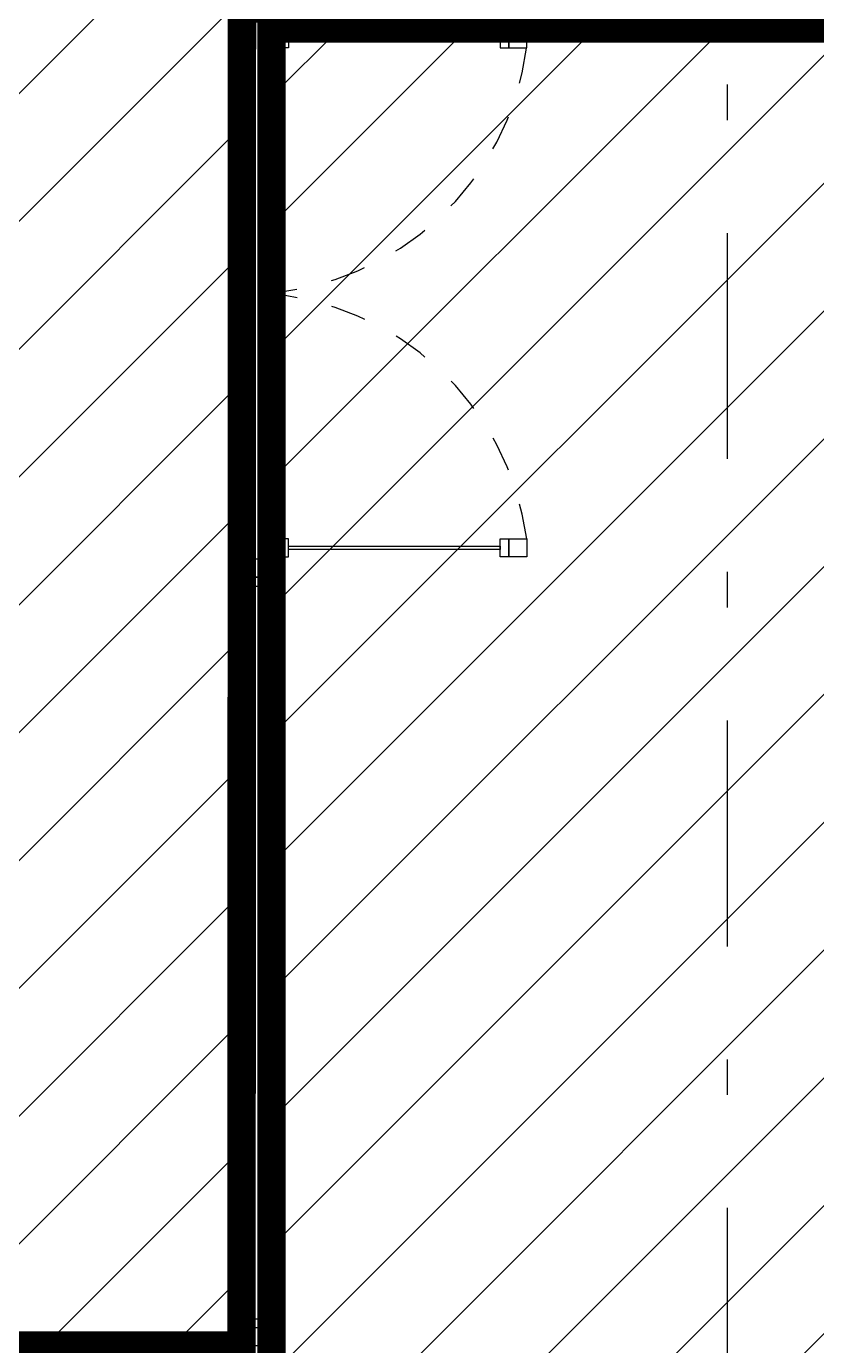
# Model space of a CAD drawing. Header units: millimetres. Extents: x -77 to 207, y -160 to 187.
# Drawn here: x -49.711 to -47.489, y 33.679 to 37.386 of the extents above; entities that cross this region are included whole.
import ezdxf
from ezdxf.xclip import XClip

# ---------------------------------------------------------------- set-up
doc = ezdxf.new("R2010")
doc.units = ezdxf.units.MM
doc.header["$LTSCALE"] = 0.1
doc.linetypes.add('X REF - ANELO INST bind$0$X REF - ANELO$0$DASHDOT2', pattern=[12.7, 6.35, -3.175, 0, -3.175])
doc.linetypes.add('X REF - ANELO INST bind$0$X REF - ANELO$0$DASHED2', pattern=[0.375, 0.25, -0.125])
for name, color, linetype in [('C01 Foil blanco', 30, 'Continuous'), ('X REF - ANELO INST bind$0$X REF - ANELO$0$C-METALICA', 8, 'Continuous'), ('X REF - ANELO INST bind$0$X REF - ANELO$0$MET-EJE CABRIADAS', 8, 'X REF - ANELO INST bind$0$X REF - ANELO$0$DASHDOT2')]:
    doc.layers.add(name, color=color, linetype=linetype)

# ---------------------------------------------------------------- blocks, each defined once
blk = doc.blocks.new('X REF - ANELO INST bind$0$X REF - ANELO')
at = {"layer": 'X REF - ANELO INST bind$0$X REF - ANELO$0$C-METALICA'}
for points in [[(-49.0492, 37.3257), (-48.9992, 37.3257), (-48.9992, 37.3757), (-49.0492, 37.3757)], [(-48.3542, 37.3257), (-48.3042, 37.3257), (-48.3042, 37.3757), (-48.3542, 37.3757)], [(-48.3792, 37.3557), (-48.9742, 37.3557), (-48.9742, 37.3457), (-48.3792, 37.3457)], [(-49.0492, 35.9457), (-48.9992, 35.9457), (-48.9992, 35.8957), (-49.0492, 35.8957)], [(-48.3542, 35.9457), (-48.3042, 35.9457), (-48.3042, 35.8957), (-48.3542, 35.8957)], [(-48.3792, 35.9157), (-48.9742, 35.9157), (-48.9742, 35.9257), (-48.3792, 35.9257)], [(-49.0547, 35.8883), (-49.1047, 35.8883), (-49.1047, 35.8383), (-49.0547, 35.8383)], [(-49.0847, 33.7535), (-49.0847, 35.8133), (-49.0747, 35.8133), (-49.0747, 33.7535)], [(-49.0547, 33.7285), (-49.1047, 33.7285), (-49.1047, 33.6785), (-49.0547, 33.6785)]]:
    blk.add_lwpolyline(points, close=True, dxfattribs=at)
for points in [[(-48.9992, 37.3757), (-48.9742, 37.3757), (-48.9742, 37.3257), (-48.9992, 37.3257), (-48.9992, 37.3757)], [(-48.3542, 37.3757), (-48.3792, 37.3757), (-48.3792, 37.3257), (-48.3542, 37.3257), (-48.3542, 37.3757)], [(-48.9992, 35.8957), (-48.9742, 35.8957), (-48.9742, 35.9457), (-48.9992, 35.9457), (-48.9992, 35.8957)], [(-48.3542, 35.8957), (-48.3792, 35.8957), (-48.3792, 35.9457), (-48.3542, 35.9457), (-48.3542, 35.8957)], [(-49.1047, 35.8383), (-49.1047, 35.8133), (-49.0547, 35.8133), (-49.0547, 35.8383), (-49.1047, 35.8383)], [(-49.1047, 33.7285), (-49.1047, 33.7535), (-49.0547, 33.7535), (-49.0547, 33.7285), (-49.1047, 33.7285)]]:
    blk.add_lwpolyline(points, dxfattribs=at)
for centre in [(-49.0492, 37.3807), (-49.0492, 35.8907)]:
    blk.add_circle(centre, 0.005, dxfattribs=at)
at = {"layer": 'X REF - ANELO INST bind$0$X REF - ANELO$0$C-METALICA', "color": 8, "linetype": 'X REF - ANELO INST bind$0$X REF - ANELO$0$DASHED2'}
for centre, radius, start, end in [((-49.0928, 37.4297), 0.7953, 273.1451, 352.4798), ((-49.0938, 35.8402), 0.7967, 7.6039, 86.786)]:
    blk.add_arc(centre, radius, start, end, dxfattribs=at)
at = {"layer": 'X REF - ANELO INST bind$0$X REF - ANELO$0$MET-EJE CABRIADAS'}
blk.add_line((-47.7395, -0.8196, 0.0194), (-47.7395, 42.1212, 0.0194), dxfattribs=at)
blk = doc.blocks.new('X REF - ANELO INST bind')
ref = blk.add_blockref('X REF - ANELO INST bind$0$X REF - ANELO', (0, 0))
XClip(ref).set_block_clipping_path([(-76.9680737415, -24.7711317477), (92.9860355418, 61.1669630168)])

msp = doc.modelspace()

# ---------------------------------------------------------------- hatches: boundary and pattern name
at = {"layer": 'C01 Foil blanco'}
h = msp.add_hatch(dxfattribs=at)
h.set_pattern_fill('ANSI31', color=256, scale=0.08, style=0)
h.paths.add_polyline_path([(-44.7588, 37.4366), (-44.7588, 41.5881), (-53.1984, 41.588), (-53.1984, 33.6785), (-49.1059, 33.6785), (-49.1047, 37.4366)])
h = msp.add_hatch(dxfattribs=at)
h.set_pattern_fill('ANSI31', color=256, scale=0.08, style=0)
edge = h.paths.add_edge_path()
edge.add_line((-49.0214, 4.5849), (-49.0214, 14.5609))
edge.add_line((-49.0214, 14.5609), (-53.1984, 14.5609))
edge.add_line((-53.1984, 14.5609), (-53.1984, 16.7143))
edge.add_line((-53.1984, 16.7143), (-49.0215, 16.7143))
edge.add_line((-49.0215, 16.7143), (-49.0215, 37.3805))
edge.add_line((-49.0215, 37.3805), (-26.4226, 37.3805))
edge.add_line((-26.4226, 37.3805), (-26.4226, 33.4266))
edge.add_line((-26.4226, 33.4266), (-29.1206, 33.4266))
edge.add_line((-29.1206, 33.4266), (-29.1206, 29.2452))
edge.add_line((-29.1206, 29.2452), (-42.6771, 29.2452))
edge.add_line((-42.6771, 29.2452), (-42.6764, 4.5849))
edge.add_line((-42.6764, 4.5849), (-49.0214, 4.585))

# ---------------------------------------------------------------- linework, layer by layer
at = {"layer": 'C01 Foil blanco', "const_width": 0.08}
for points, elevation in [([(-44.7588, 37.4366), (-44.7588, 41.5881), (-53.1984, 41.588), (-53.1984, 33.6785), (-49.1059, 33.6785), (-49.1047, 37.4366), (-44.7588, 37.4366)], 0.0086), ([(-49.0214, 4.5849), (-49.0214, 14.5609), (-53.1984, 14.5609), (-53.1984, 16.7143), (-49.0215, 16.7143), (-49.0215, 37.3805), (-26.4226, 37.3805), (-26.4226, 33.4266), (-29.1206, 33.4266), (-29.1206, 29.2452), (-29.1206, 29.2452), (-42.6771, 29.2452), (-42.6764, 4.5849), (-49.0214, 4.585)], -0.0366)]:
    msp.add_lwpolyline(points, dxfattribs=dict(at, elevation=elevation))

# ---------------------------------------------------------------- block references
msp.add_blockref('X REF - ANELO INST bind', (0, 0))

doc.saveas('drawing.dxf')
